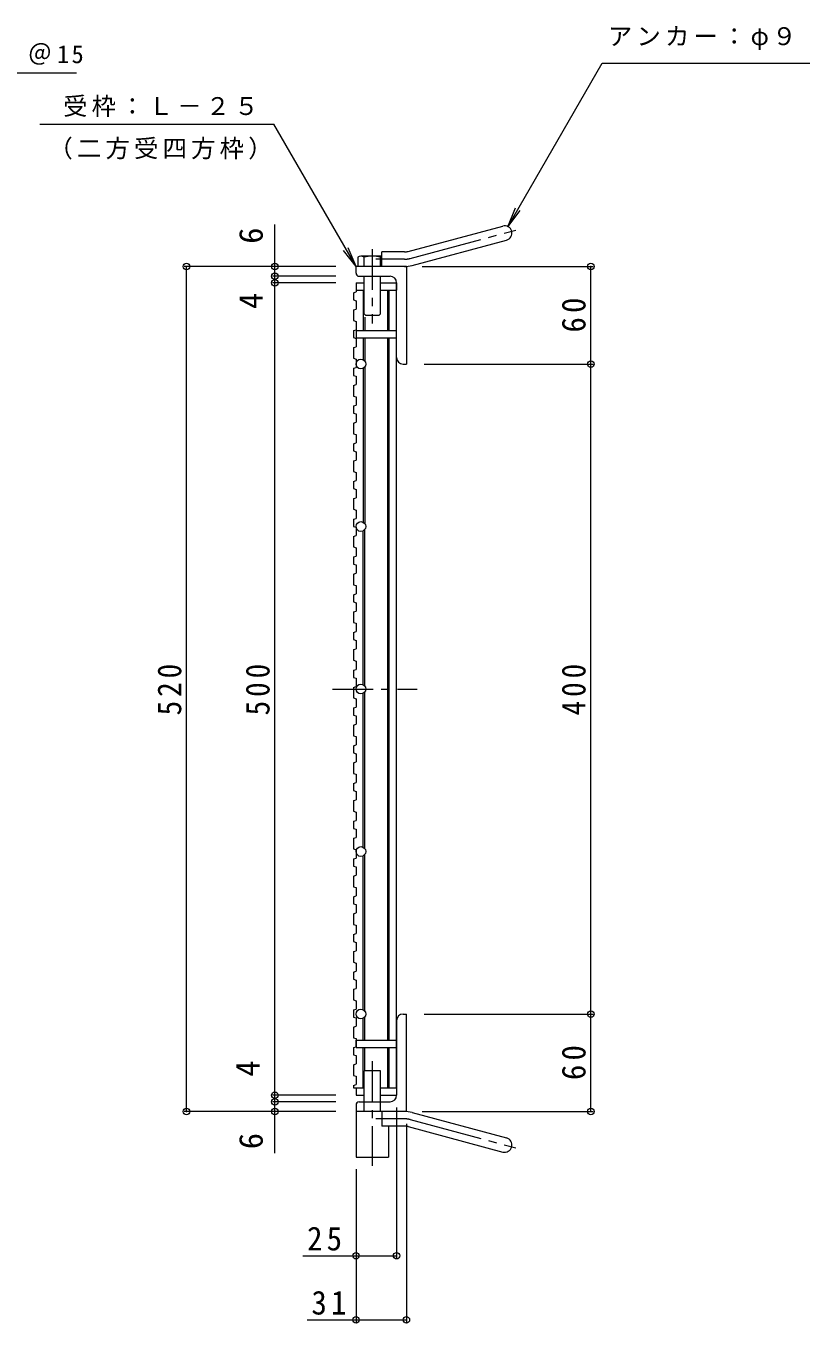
# Model space of a CAD drawing. Units: millimetres, scale not verified. Extents: x -919 to 882, y -688 to 660.
# Drawn here: x -37 to 440, y -208 to 591 of the extents above; entities that cross this region are included whole.
import ezdxf
from ezdxf.enums import TextEntityAlignment as Align

# ---------------------------------------------------------------- set-up
doc = ezdxf.new("R2010")
doc.units = ezdxf.units.MM
doc.header["$LTSCALE"] = 5
doc.header["$PDMODE"] = 32
doc.header["$PDSIZE"] = 4
doc.linetypes.add('CHAIN1', pattern=[8, 5, -1, 1, -1])
doc.linetypes.add('CHAIN2', pattern=[12, 9, -1, 1, -1])
for name, color, linetype, lineweight in [('1-1_1-1ﾚｲﾔ', 2, 'Continuous', 9), ('1-2_1-2ﾚｲﾔ', 3, 'Continuous', 9), ('1-4_1-4ﾚｲﾔ', 7, 'Continuous', 9), ('1-5_1-5ﾚｲﾔ', 7, 'Continuous', 9), ('1-9', 4, 'Continuous', 9)]:
    doc.layers.add(name, color=color, linetype=linetype, lineweight=lineweight)
doc.styles.add('ＭＳ ゴシック', font='')
doc.styles.get('ＭＳ ゴシック').set_extended_font_data('MS Gothic')

msp = doc.modelspace()

# ---------------------------------------------------------------- linework, layer by layer
at = {"layer": '1-1_1-1ﾚｲﾔ'}
for p, q in [((198.416, 451.96), (256.607, 467.552)), ((200.746, 443.266), (258.937, 458.858)), ((196.087, 451.653), (182.272, 451.653)), ((182.272, 442.653), (182.272, 451.653)), ((197.272, 442.653), (166.272, 442.653)), ((166.272, 438.653), (166.272, 442.653)), ((197.272, 442.653), (197.272, 382.653)), ((168.272, 436.653), (187.272, 436.653)), ((191.272, 386.653), (191.272, 432.653)), ((195.272, 382.653), (197.272, 382.653)), ((191.272, -21.348), (191.272, -67.347)), ((195.272, -17.348), (197.272, -17.348)), ((197.272, -77.347), (197.272, -17.348)), ((168.272, -71.347), (187.272, -71.347)), ((166.272, -73.348), (166.272, -77.347)), ((197.272, -77.347), (166.272, -77.347)), ((182.272, -77.347), (182.272, -86.348)), ((200.746, -77.961), (258.937, -93.553)), ((196.087, -86.348), (182.272, -86.348)), ((198.416, -86.654), (256.607, -102.247))]:
    msp.add_line(p, q, dxfattribs=at)
at = {"layer": '1-1_1-1ﾚｲﾔ', "linetype": 'CHAIN2'}
for p, q in [((199.581, 447.613), (264.748, 465.074)), ((196.087, 447.153), (178.467, 447.153)), ((196.087, -81.848), (178.467, -81.848)), ((199.581, -82.308), (264.748, -99.769))]:
    msp.add_line(p, q, dxfattribs=at)
at = {"layer": '1-1_1-1ﾚｲﾔ'}
for centre, radius, start, end in [((257.772, 463.205), 4.5, 285.00014, 104.99991), ((196.087, 460.653), 9, 270, 285.00002), ((196.087, 460.653), 18, 270, 285), ((168.272, 438.653), 2, 180, 270), ((187.272, 432.653), 4, 0, 90), ((195.272, 386.653), 4, 180, 270), ((195.272, -21.348), 4, 90, 180), ((168.272, -73.348), 2, 90, 180), ((187.272, -67.347), 4, 270, 0), ((196.087, -95.348), 18, 74.99998, 89.99998), ((196.087, -95.348), 9, 74.99998, 90), ((257.772, -97.9), 4.5, 255.00008, 74.99986)]:
    msp.add_arc(centre, radius, start, end, dxfattribs=at)
at = {"layer": '1-1_1-1ﾚｲﾔ', "linetype": 'CHAIN2'}
for centre, start, end in [((196.087, 460.653), 270, 284.99995), ((196.087, -95.348), 75.00005, 90)]:
    msp.add_arc(centre, 13.5, start, end, dxfattribs=at)
at = {"layer": '1-2_1-2ﾚｲﾔ'}
for p, q in [((166.272, 432.653), (166.272, 427.01)), ((166.272, 432.653), (171.272, 432.653)), ((181.272, 432.653), (191.272, 432.653)), ((191.272, 432.653), (191.272, 428.153)), ((164.772, 426.498), (166.272, 427.01)), ((166.272, 428.153), (171.272, 428.153)), ((170.772, 428.153), (170.772, 403.153)), ((181.272, 428.153), (191.272, 428.153)), ((185.772, 403.153), (185.772, 428.153)), ((186.772, 403.153), (186.772, 428.153)), ((191.272, -62.847), (191.272, 428.153)), ((164.772, 415.955), (166.272, 416.466)), ((166.272, 408.897), (166.272, 403.783)), ((171.772, 411.465), (171.772, 403.153)), ((164.772, 403.272), (166.272, 403.783)), ((164.772, 403.272), (164.772, 398.865)), ((164.772, 398.865), (166.272, 398.353)), ((164.772, 392.729), (166.272, 393.24)), ((166.272, 398.353), (166.272, 393.24)), ((170.772, 398.653), (170.772, 385.251)), ((171.772, 398.653), (171.772, 384.311)), ((185.772, -33.347), (185.772, 398.653)), ((186.772, -33.347), (186.772, 398.653)), ((166.272, 385.67), (166.272, 380.557)), ((164.772, 380.046), (166.272, 380.557)), ((170.772, 380.055), (170.772, 285.251)), ((171.772, 380.995), (171.772, 284.311)), ((164.772, 369.502), (166.272, 370.014)), ((166.272, 362.444), (166.272, 357.331)), ((164.772, 356.819), (166.272, 357.331)), ((166.272, 351.901), (166.272, 346.787)), ((164.772, 346.276), (166.272, 346.787)), ((166.272, 339.217), (166.272, 334.104)), ((164.772, 333.593), (166.272, 334.104)), ((166.272, 328.674), (166.272, 323.561)), ((164.772, 323.05), (166.272, 323.561)), ((166.272, 315.991), (166.272, 310.878)), ((164.772, 310.367), (166.272, 310.878)), ((166.272, 305.448), (166.272, 300.335)), ((164.772, 299.823), (166.272, 300.335)), ((164.772, 287.14), (166.272, 287.651)), ((166.272, 292.765), (166.272, 287.651)), ((166.272, 282.221), (166.272, 277.108)), ((170.772, 185.251), (170.772, 280.055)), ((171.772, 184.311), (171.772, 280.995)), ((164.772, 276.597), (166.272, 277.108)), ((164.772, 263.914), (166.272, 264.425)), ((166.272, 258.995), (166.272, 253.882)), ((164.772, 253.37), (166.272, 253.882)), ((164.772, 240.687), (166.272, 241.198)), ((166.272, 235.768), (166.272, 230.655)), ((164.772, 230.144), (166.272, 230.655)), ((164.772, 217.461), (166.272, 217.972)), ((166.272, 212.542), (166.272, 207.429)), ((164.772, 206.917), (166.272, 207.429)), ((164.772, 194.234), (166.272, 194.746)), ((164.772, 183.691), (166.272, 184.202)), ((166.272, 189.316), (166.272, 184.202)), ((170.772, 85.251), (170.772, 180.055)), ((171.772, 84.311), (171.772, 180.995)), ((164.772, 171.008), (166.272, 171.519)), ((164.772, 160.465), (166.272, 160.976)), ((166.272, 166.089), (166.272, 160.976)), ((164.772, 147.782), (166.272, 148.293)), ((164.772, 137.238), (166.272, 137.75)), ((166.272, 142.863), (166.272, 137.75)), ((164.772, 124.555), (166.272, 125.066)), ((164.772, 114.012), (166.272, 114.523)), ((166.272, 119.636), (166.272, 114.523)), ((164.772, 101.329), (166.272, 101.84)), ((166.272, 96.41), (166.272, 91.297)), ((164.772, 90.785), (166.272, 91.297)), ((170.772, -14.749), (170.772, 80.055)), ((171.772, -15.689), (171.772, 80.995)), ((164.772, 78.102), (166.272, 78.613)), ((166.272, 73.183), (166.272, 68.07)), ((164.772, 67.559), (166.272, 68.07)), ((164.772, 54.876), (166.272, 55.387)), ((166.272, 49.957), (166.272, 44.844)), ((164.772, 44.332), (166.272, 44.844)), ((164.772, 31.649), (166.272, 32.161)), ((166.272, 26.731), (166.272, 21.617)), ((164.772, 21.106), (166.272, 21.617)), ((164.772, 8.423), (166.272, 8.934)), ((166.272, 3.504), (166.272, -1.609)), ((164.772, -2.12), (166.272, -1.609)), ((164.772, -14.804), (166.272, -14.292)), ((166.272, -19.722), (166.272, -24.835)), ((170.772, -33.347), (170.772, -19.945)), ((171.772, -33.347), (171.772, -19.005)), ((164.772, -25.347), (166.272, -24.835)), ((164.772, -38.03), (166.272, -37.519)), ((170.772, -62.847), (170.772, -37.847)), ((171.772, -52.347), (171.772, -37.847)), ((185.772, -62.847), (185.772, -37.847)), ((186.772, -62.847), (186.772, -37.847)), ((166.272, -42.949), (166.272, -48.062)), ((164.772, -48.573), (166.272, -48.062)), ((164.772, -61.256), (166.272, -60.745)), ((164.772, -61.256), (164.772, -62.847)), ((164.772, -62.847), (171.272, -62.847)), ((166.272, -62.847), (166.272, -67.347)), ((181.272, -62.847), (191.272, -62.847)), ((166.272, -67.347), (171.272, -67.347)), ((181.272, -67.347), (191.272, -67.347))]:
    msp.add_line(p, q, dxfattribs=at)
at = {"layer": '1-2_1-2ﾚｲﾔ', "color": 4}
for p, q in [((166.272, 403.153), (166.272, 398.653)), ((191.272, 403.153), (166.272, 403.153)), ((191.272, 398.653), (166.272, 398.653)), ((166.272, -33.347), (191.272, -33.347)), ((166.272, -37.847), (166.272, -33.347)), ((166.272, -37.847), (191.272, -37.847))]:
    msp.add_line(p, q, dxfattribs=at)
at = {"layer": '1-2_1-2ﾚｲﾔ', "linetype": 'CHAIN1'}
msp.add_line((151.789, 182.653), (203.96, 182.653), dxfattribs=at)
at = {"layer": '1-2_1-2ﾚｲﾔ'}
for points in [[(164.772, 426.498), (164.772, 422.091), (166.272, 421.58), (166.272, 416.466)], [(164.772, 415.955), (164.772, 409.408), (166.272, 408.897)], [(164.772, 392.729), (164.772, 386.181), (166.272, 385.67)], [(164.772, 380.046), (164.772, 375.638), (166.272, 375.127), (166.272, 370.014)], [(164.772, 369.502), (164.772, 362.955), (166.272, 362.444)], [(164.772, 356.819), (164.772, 352.412), (166.272, 351.901)], [(164.772, 346.276), (164.772, 339.729), (166.272, 339.217)], [(164.772, 333.593), (164.772, 329.185), (166.272, 328.674)], [(164.772, 323.05), (164.772, 316.502), (166.272, 315.991)], [(164.772, 310.367), (164.772, 305.959), (166.272, 305.448)], [(164.772, 299.823), (164.772, 293.276), (166.272, 292.765)], [(164.772, 287.14), (164.772, 282.733), (166.272, 282.221)], [(164.772, 276.597), (164.772, 270.049), (166.272, 269.538), (166.272, 264.425)], [(164.772, 263.914), (164.772, 259.506), (166.272, 258.995)], [(164.772, 253.37), (164.772, 246.823), (166.272, 246.312), (166.272, 241.198)], [(164.772, 240.687), (164.772, 236.28), (166.272, 235.768)], [(164.772, 230.144), (164.772, 223.597), (166.272, 223.085), (166.272, 217.972)], [(164.772, 217.461), (164.772, 213.053), (166.272, 212.542)], [(164.772, 206.917), (164.772, 200.37), (166.272, 199.859), (166.272, 194.746)], [(164.772, 194.234), (164.772, 189.827), (166.272, 189.316)], [(164.772, 183.691), (164.772, 177.144), (166.272, 176.633), (166.272, 171.519)], [(164.772, 171.008), (164.772, 166.601), (166.272, 166.089)], [(164.772, 160.465), (164.772, 153.917), (166.272, 153.406), (166.272, 148.293)], [(164.772, 147.782), (164.772, 143.374), (166.272, 142.863)], [(164.772, 137.238), (164.772, 130.691), (166.272, 130.18), (166.272, 125.066)], [(164.772, 124.555), (164.772, 120.148), (166.272, 119.636)], [(164.772, 114.012), (164.772, 107.464), (166.272, 106.953), (166.272, 101.84)], [(164.772, 101.329), (164.772, 96.921), (166.272, 96.41)], [(164.772, 90.785), (164.772, 84.238), (166.272, 83.727), (166.272, 78.613)], [(164.772, 78.102), (164.772, 73.695), (166.272, 73.183)], [(164.772, 67.559), (164.772, 61.012), (166.272, 60.5), (166.272, 55.387)], [(164.772, 54.876), (164.772, 50.468), (166.272, 49.957)], [(164.772, 44.332), (164.772, 37.785), (166.272, 37.274), (166.272, 32.161)], [(164.772, 31.649), (164.772, 27.242), (166.272, 26.731)], [(164.772, 21.106), (164.772, 14.559), (166.272, 14.047), (166.272, 8.934)], [(164.772, 8.423), (164.772, 4.016), (166.272, 3.504)], [(164.772, -2.12), (164.772, -8.668), (166.272, -9.179), (166.272, -14.292)], [(164.772, -14.804), (164.772, -19.211), (166.272, -19.722)], [(164.772, -25.347), (164.772, -31.894), (166.272, -32.405), (166.272, -37.519)], [(164.772, -38.03), (164.772, -42.437), (166.272, -42.949)], [(164.772, -48.573), (164.772, -55.121), (166.272, -55.632), (166.272, -60.745)]]:
    msp.add_lwpolyline(points, dxfattribs=at)
for centre in [(169.272, 382.653), (169.272, 282.653), (169.272, 182.653), (169.272, 82.653), (169.272, -17.347)]:
    msp.add_circle(centre, 3, dxfattribs=at)
at = {"layer": '1-4_1-4ﾚｲﾔ'}
for p, q in [((116.272, -102.988), (116.272, 468.525)), ((153.772, 442.653), (60.447, 442.653)), ((61.947, -77.347), (61.947, 442.653)), ((207.087, 442.653), (312.272, 442.653)), ((310.772, -77.347), (310.772, 442.653)), ((153.772, 436.653), (114.772, 436.653)), ((153.772, 432.653), (114.772, 432.653)), ((208.272, 382.653), (312.272, 382.653)), ((208.272, -17.347), (312.272, -17.347)), ((153.772, -67.347), (114.772, -67.347)), ((153.772, -71.347), (114.772, -71.347)), ((153.772, -77.347), (60.447, -77.347)), ((191.272, -74.847), (191.272, -167.557)), ((207.087, -77.347), (312.272, -77.347)), ((197.272, -84.847), (197.272, -207.008)), ((166.272, -112.847), (166.272, -207.008)), ((133.519, -166.057), (191.272, -166.057)), ((136.172, -205.508), (197.272, -205.508))]:
    msp.add_line(p, q, dxfattribs=at)
for p in [(61.947, 442.653), (116.272, 442.653), (310.772, 442.653), (116.272, 436.653), (116.272, 432.653), (310.772, 382.653), (310.772, -17.347), (116.272, -67.347), (116.272, -71.347), (61.947, -77.347), (116.272, -77.347), (310.772, -77.347), (166.272, -166.057), (191.272, -166.057), (166.272, -205.508), (197.272, -205.508)]:
    msp.add_point(p, dxfattribs=at)
at = {"layer": '1-5_1-5ﾚｲﾔ'}
for p, q in [((-244.588, 561.753), (-5.849, 561.753)), ((-28.262, 530.334), (115.649, 530.334)), ((166.272, 442.653), (115.649, 530.334)), ((259.701, 467.139), (264.485, 478.688)), ((259.701, 467.139), (267.311, 477.056)), ((166.272, 442.653), (158.662, 452.57)), ((166.272, 442.653), (161.488, 454.201))]:
    msp.add_line(p, q, dxfattribs=at)
msp.add_lwpolyline([(259.701, 467.139), (317.754, 567.69), (447.573, 567.69)], dxfattribs=at)
at = {"layer": '1-9'}
for p, q in [((167.387, 448.31), (167.387, 442.653)), ((182.272, 449.053), (169.329, 449.053)), ((171.272, 442.653), (171.272, 448.31)), ((181.272, 442.653), (181.272, 448.31)), ((171.272, 413.465), (171.272, 436.653)), ((181.272, 413.465), (181.272, 436.653)), ((172.084, 412.653), (171.272, 413.465)), ((172.084, 412.653), (180.46, 412.653)), ((180.46, 412.653), (181.272, 413.465)), ((181.272, -52.347), (171.272, -52.347)), ((171.272, -77.347), (171.272, -52.347)), ((181.272, -77.347), (181.272, -52.347)), ((186.272, -86.347), (186.272, -105.347))]:
    msp.add_line(p, q, dxfattribs=at)
at = {"layer": '1-9', "linetype": 'CHAIN1'}
for p, q in [((176.272, 453.293), (176.272, 407.62)), ((176.272, -46.417), (176.272, -110.779))]:
    msp.add_line(p, q, dxfattribs=at)
at = {"layer": '1-9'}
msp.add_lwpolyline([(166.272, -77.347), (166.272, -105.347), (186.272, -105.347)], dxfattribs=at)
for centre, radius, start, end in [((169.329, 446.143), 2.91, 48.12389, 131.8763), ((176.272, 431.863), 17.19, 73.09067, 106.90971), ((183.214, 446.143), 2.91, 108.90022, 131.8763)]:
    msp.add_arc(centre, radius, start, end, dxfattribs=at)

# ---------------------------------------------------------------- texts
at = {"layer": '1-4_1-4ﾚｲﾔ', "color": 2, "style": 'ＭＳ ゴシック'}
for s, p in [('6', (113.272, 456.653)), ('4', (113.272, 416.477)), ('4', (111.272, -55.893)), ('6', (113.272, -100.512))]:
    msp.add_text(s, height=14.66, rotation=90, dxfattribs=at).set_placement(p, align=Align.BOTTOM_LEFT)
at = {"layer": '1-4_1-4ﾚｲﾔ', "color": 2, "char_height": 14.66, "attachment_point": 7, "rotation": 90, "style": 'ＭＳ ゴシック'}
for s, insert in [('\\T1.27;\\W0.95;60', (307.772, 402.028)), ('\\T1.27;\\W0.9;520', (58.947, 166.403)), ('\\T1.27;\\W0.9;500', (113.272, 166.403)), ('\\T1.27;\\W0.9;400', (307.772, 166.403)), ('\\T1.27;\\W0.95;60', (307.772, -57.972))]:
    msp.add_mtext(s, dxfattribs=dict(at, insert=insert))
at = {"layer": '1-4_1-4ﾚｲﾔ', "color": 2, "char_height": 14.66, "attachment_point": 7, "style": 'ＭＳ ゴシック'}
for s, insert in [('\\T1.27;\\W0.95;25', (136.172, -163.057)), ('\\T1.27;\\W0.95;31', (138.825, -202.508))]:
    msp.add_mtext(s, dxfattribs=dict(at, insert=insert))
at = {"layer": '1-5_1-5ﾚｲﾔ', "char_height": 11, "attachment_point": 7, "style": 'ＭＳ ゴシック'}
for s, insert in [('\\T1.17;アンカー：φ９', (321.349, 575.886)), ('\\T1.2;メインバー\\~ＤⅠ－２５\\~＠15', (-233.818, 566.753)), ('\\T1.17;受枠：Ｌ－２５', (-14.014, 534.674)), ('\\T1.17;（二方受四方枠）', (-23.012, 508.43))]:
    msp.add_mtext(s, dxfattribs=dict(at, insert=insert))

doc.saveas('drawing.dxf')
